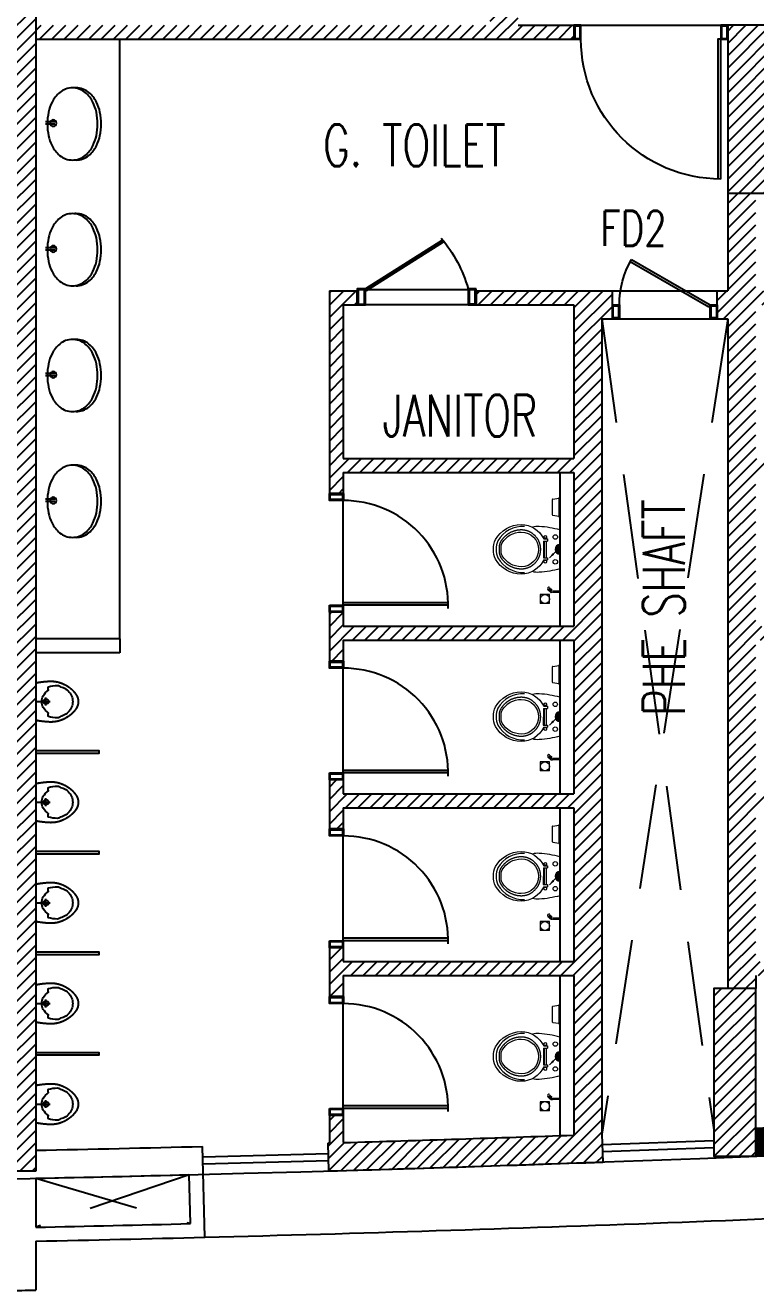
# Model space of a CAD drawing. Header units: millimetres. Extents: x -774950 to -670403, y -1165325 to -1109738.
# Drawn here: x -704879 to -699654, y -1163894 to -1154840 of the extents above; entities that cross this region are included whole.
import ezdxf
from ezdxf.enums import TextEntityAlignment as Align

# ---------------------------------------------------------------- set-up
doc = ezdxf.new("R2010")
doc.units = ezdxf.units.MM
doc.header["$LTSCALE"] = 3000
doc.header["$MEASUREMENT"] = 0
doc.linetypes.add('HIDDEN', pattern=[0.375, 0.25, -0.125])
doc.layers.get('0').update_dxf_attribs({"linetype": 'CONTINUOUS'})
doc.layers.add('A-WALL', color=26, linetype='CONTINUOUS', lineweight=25)
doc.layers.add('AI-FURN', color=7, linetype='CONTINUOUS', lineweight=20)
for name, color, linetype in [('CORE-COLUMN', 250, 'CONTINUOUS'), ('DOOR', 252, 'CONTINUOUS'), ('FD2', 4, 'CONTINUOUS'), ('hid', 251, 'HIDDEN'), ('PLUMB', 251, 'CONTINUOUS'), ('SLABLINE', 3, 'CONTINUOUS'), ('str_col_hatch', 8, 'CONTINUOUS'), ('TEXT', 7, 'CONTINUOUS'), ('TXT_DUCT', 4, 'CONTINUOUS'), ('WALL', 16, 'CONTINUOUS'), ('WIN', 5, 'CONTINUOUS')]:
    doc.layers.add(name, color=color, linetype=linetype)
doc.styles.add('DIMTEXT', font='SIMPLEX.shx', dxfattribs={"width": 0.6})
doc.styles.add('WIDTH65', font='simplex.shx', dxfattribs={"width": 0.65})
pattern_1 = [(44.999984, (-222171.614, -695318.36), (-44.1941616, 44.194186), [])]

# ---------------------------------------------------------------- blocks, each defined once
blk = doc.blocks.new('D-850')
at = {"layer": 'DOOR'}
blk.add_lwpolyline([(50, 850), (50, 100), (70, 100), (70, 849.7)], dxfattribs=at)
for points in [[(50, 0), (50, 100), (0, 100), (0, 0)], [(43.8, 6.2), (43.8, 93.8), (6.2, 93.8), (6.2, 6.2)], [(850, 100), (800, 100), (800, 0), (850, 0)], [(843.8, 6.2), (843.8, 93.8), (806.2, 93.8), (806.2, 6.2)]]:
    blk.add_lwpolyline(points, close=True, dxfattribs=at)
at = {"layer": 'DOOR', "extrusion": (0, 0, -1)}
blk.add_ellipse((50, 100), major_axis=(530.3, 530.3), ratio=1, start_param=5.467995, end_param=7.068583, dxfattribs=at)
blk = doc.blocks.new('A$C7FD82E3D')
at = {"layer": 'WALL', "xscale": -1, "rotation": 180}
blk.add_blockref('D-850', (0, 850), dxfattribs=at)
blk = doc.blocks.new('door-1100')
for points in [[(0, 0), (50, 0), (50, -100), (0, -100)], [(1050, 0), (1100, 0), (1100, -100), (1050, -100)], [(5, -5), (45, -5), (45, -95), (5, -95)], [(1055, -5), (1095, -5), (1095, -95), (1055, -95)]]:
    blk.add_lwpolyline(points, close=True)
blk.add_lwpolyline([(50.1, -1100), (50, -100), (70, -100), (70.1, -1099.8)])
blk.add_arc((50, -100), 1000, 270.0029, 0)
blk = doc.blocks.new('dr-shft-750')
for p, q in [((612.9, 425), (50, 100)), ((60, 82.7), (622.6, 407.5)), ((50, 100), (0, 100)), ((0, 100), (0, 0)), ((43.7, 93.8), (6.2, 93.8)), ((6.2, 93.8), (6.2, 6.2)), ((43.7, 6.2), (43.7, 93.8)), ((50, 0), (50, 100)), ((50, 100), (60, 82.7)), ((750, 100), (700, 100)), ((700, 100), (700, 0)), ((743.8, 93.8), (706.3, 93.8)), ((706.3, 93.8), (706.3, 6.2)), ((743.8, 6.2), (743.8, 93.8)), ((750, 0), (750, 100)), ((0, 0), (50, 0)), ((6.2, 6.2), (43.7, 6.2)), ((700, 0), (750, 0)), ((706.3, 6.2), (743.8, 6.2))]:
    blk.add_line(p, q)
blk.add_arc((50, 100), 650, 0, 30)
blk = doc.blocks.new('WBB')
for p, q in [((-19.08, 7.01), (-19.08, 4.41)), ((-18.43, 7.01), (-18.43, 4.41))]:
    blk.add_line(p, q)
blk.add_lwpolyline([(-29.16, 13.03, -0.175546), (-27.86, 16.63, -0.104048), (-25.13, 18.78, -0.064612), (-22.29, 19.76, -0.05077), (-18.99, 20.09, -0.05077), (-15.68, 19.76, -0.064612), (-12.84, 18.78, -0.104048), (-10.12, 16.63, -0.175546), (-8.81, 13.03, -0.022698), (-8.83, 12.52, -0.104048)], format="xyb")
blk.add_lwpolyline([(-29.16, 12.01, -0.175546), (-27.86, 15.61, -0.104048), (-25.13, 17.76, -0.064612), (-22.29, 18.74, -0.05077), (-18.99, 19.08, -0.05077), (-15.68, 18.74, -0.064612), (-12.84, 17.76, -0.104048), (-10.12, 15.61, -0.175546), (-8.81, 12.01, -0.175546), (-10.12, 8.41, -0.104048), (-12.84, 6.26, -0.064612), (-15.68, 5.28, -0.05077), (-18.99, 4.94, -0.05077), (-22.29, 5.28, -0.064612), (-25.13, 6.26, -0.104048), (-27.86, 8.41, -0.175546)], format="xyb", close=True)
blk.add_circle((-18.76, 6.61), 0.894)
blk = doc.blocks.new('UR1')
at = {"layer": 'PLUMB', "color": 251}
for p, q in [((0, 0.03), (4.05, 0.03)), ((2.83, -1.06), (2.83, 1.17))]:
    blk.add_line(p, q, dxfattribs=at)
blk.add_lwpolyline([(12.04, 0.03), (12.04, 0.03), (12.04, 0.07), (12.04, 0.1), (12.04, 0.13), (12.04, 0.16), (12.04, 0.19), (12.04, 0.23), (12.04, 0.26), (12.03, 0.29), (12.03, 0.32), (12.03, 0.35), (12.03, 0.39), (12.02, 0.42), (12.02, 0.45), (12.02, 0.48), (12.01, 0.51), (12.01, 0.55), (12, 0.58), (12, 0.61), (11.99, 0.64), (11.98, 0.67), (11.98, 0.71), (11.97, 0.74), (11.96, 0.77), (11.96, 0.8), (11.95, 0.83), (11.94, 0.87), (11.93, 0.9), (11.92, 0.93), (11.91, 0.96), (11.9, 1), (11.9, 1.03), (11.88, 1.06), (11.87, 1.09), (11.86, 1.12), (11.85, 1.16), (11.84, 1.19), (11.83, 1.22), (11.82, 1.25), (11.8, 1.28), (11.79, 1.32), (11.78, 1.35), (11.76, 1.38), (11.75, 1.41), (11.73, 1.44), (11.72, 1.48), (11.7, 1.51), (11.69, 1.54), (11.67, 1.57), (11.66, 1.61), (11.64, 1.64), (11.62, 1.67), (11.61, 1.7), (11.59, 1.73), (11.57, 1.77), (11.55, 1.8), (11.53, 1.83), (11.51, 1.86), (11.49, 1.89), (11.47, 1.93), (11.45, 1.96), (11.43, 1.99), (11.41, 2.02), (11.39, 2.06), (11.37, 2.09), (11.34, 2.12), (11.32, 2.15), (11.3, 2.18), (11.28, 2.22), (11.25, 2.25), (11.23, 2.28), (11.2, 2.31), (11.18, 2.35), (11.15, 2.38), (11.13, 2.41), (11.1, 2.44), (11.07, 2.47), (11.05, 2.51), (11.02, 2.54), (10.99, 2.57), (10.97, 2.6), (10.94, 2.63), (10.91, 2.67), (10.88, 2.7), (10.85, 2.73), (10.82, 2.76), (10.79, 2.79), (10.76, 2.82), (10.73, 2.86), (10.7, 2.89), (10.67, 2.92), (10.64, 2.95), (10.61, 2.98), (10.58, 3.01), (10.55, 3.04), (10.52, 3.08), (10.48, 3.11), (10.45, 3.14), (10.42, 3.17), (10.39, 3.2), (10.35, 3.23), (10.32, 3.26), (10.29, 3.29), (10.25, 3.32), (10.22, 3.35), (10.19, 3.38), (10.15, 3.41), (10.12, 3.44), (10.08, 3.47), (10.05, 3.5), (10.01, 3.53), (9.98, 3.56), (9.94, 3.58), (9.91, 3.61), (9.87, 3.64), (9.84, 3.67), (9.8, 3.7), (9.76, 3.73), (9.73, 3.75), (9.69, 3.78), (9.66, 3.81), (9.62, 3.84), (9.58, 3.87), (9.55, 3.89), (9.51, 3.92), (9.47, 3.95), (9.44, 3.97), (9.4, 4), (9.36, 4.02), (9.33, 4.05), (9.29, 4.08), (9.25, 4.1), (9.21, 4.13), (9.18, 4.15), (9.14, 4.18), (9.1, 4.2), (9.07, 4.23), (9.03, 4.25), (8.99, 4.28), (8.95, 4.3), (8.91, 4.32), (8.88, 4.35), (8.84, 4.37), (8.8, 4.39), (8.76, 4.42), (8.73, 4.44), (8.69, 4.46), (8.65, 4.48), (8.61, 4.51), (8.57, 4.53), (8.53, 4.55), (8.5, 4.57), (8.46, 4.59), (8.42, 4.61), (8.38, 4.63), (8.34, 4.65), (8.3, 4.67), (8.27, 4.69), (8.23, 4.71), (8.19, 4.73), (8.15, 4.75), (8.11, 4.77), (8.07, 4.79), (8.03, 4.81), (8, 4.83), (7.96, 4.85), (7.92, 4.87), (7.88, 4.89), (7.84, 4.9), (7.8, 4.92), (7.76, 4.94), (7.72, 4.96), (7.68, 4.97), (7.65, 4.99), (7.61, 5.01), (7.57, 5.02), (7.53, 5.04), (7.49, 5.06), (7.45, 5.07), (7.41, 5.09), (7.37, 5.1), (7.33, 5.12), (7.29, 5.13), (7.25, 5.15), (7.22, 5.16), (7.18, 5.18), (7.14, 5.19), (7.1, 5.21), (7.06, 5.22), (7.02, 5.23), (6.98, 5.25), (6.94, 5.26), (6.9, 5.27), (6.86, 5.29), (6.82, 5.3), (6.78, 5.31), (6.74, 5.33), (6.71, 5.34), (6.67, 5.35), (6.63, 5.36), (6.59, 5.37), (6.55, 5.38), (6.51, 5.4), (6.47, 5.41), (6.43, 5.42), (6.39, 5.43), (6.35, 5.44), (6.31, 5.45), (6.27, 5.46), (6.23, 5.47), (6.19, 5.48), (6.15, 5.49), (6.11, 5.5), (6.07, 5.51), (6.03, 5.51), (5.99, 5.52), (5.95, 5.53), (5.91, 5.54), (5.87, 5.55), (5.83, 5.55), (5.78, 5.56), (5.74, 5.57), (5.7, 5.58), (5.66, 5.58), (5.62, 5.59), (5.58, 5.6), (5.54, 5.6), (5.49, 5.61), (5.45, 5.61), (5.41, 5.62), (5.37, 5.63), (5.32, 5.63), (5.28, 5.64), (5.24, 5.64), (5.2, 5.64), (5.15, 5.65), (5.11, 5.65), (5.07, 5.66), (5.02, 5.66), (4.98, 5.66), (4.93, 5.67), (4.89, 5.67), (4.84, 5.67), (4.8, 5.68), (4.75, 5.68), (4.71, 5.68), (4.66, 5.68), (4.62, 5.69), (4.57, 5.69), (4.53, 5.69), (4.48, 5.69), (4.43, 5.69), (4.39, 5.69), (4.34, 5.69), (4.29, 5.69), (4.24, 5.69), (4.19, 5.69), (4.15, 5.69), (4.1, 5.69), (4.05, 5.69), (4, 5.69), (3.95, 5.69), (3.9, 5.69), (3.85, 5.69), (3.8, 5.68), (3.75, 5.68), (3.7, 5.68), (3.65, 5.68), (3.6, 5.68), (3.55, 5.67), (3.5, 5.67), (3.45, 5.67), (3.4, 5.66), (3.35, 5.66), (3.3, 5.66), (3.25, 5.65), (3.2, 5.65), (3.15, 5.65), (3.09, 5.64), (3.04, 5.64), (2.99, 5.63), (2.94, 5.63), (2.89, 5.63), (2.84, 5.62), (2.79, 5.62), (2.74, 5.61), (2.69, 5.61), (2.64, 5.6), (2.59, 5.6), (2.54, 5.59), (2.49, 5.59), (2.44, 5.58), (2.39, 5.58), (2.35, 5.57), (2.3, 5.57), (2.25, 5.56), (2.2, 5.56), (2.15, 5.55), (2.11, 5.55), (2.06, 5.54), (2.01, 5.54), (1.97, 5.53), (1.92, 5.53), (1.88, 5.52), (1.83, 5.52), (1.79, 5.51), (1.74, 5.5), (1.7, 5.5), (1.66, 5.49), (1.62, 5.49), (1.57, 5.48), (1.53, 5.48), (1.49, 5.47), (1.45, 5.47), (1.41, 5.46), (1.37, 5.46), (1.33, 5.45), (1.3, 5.45), (1.26, 5.44), (1.22, 5.44), (1.19, 5.43), (1.15, 5.43), (1.12, 5.42), (1.08, 5.42), (1.05, 5.42), (1.02, 5.41), (0.98, 5.41), (0.95, 5.4), (0.92, 5.4), (0.89, 5.39), (0.86, 5.39), (0.83, 5.39), (0.8, 5.38), (0.77, 5.38), (0.75, 5.37), (0.72, 5.37), (0.69, 5.36), (0.67, 5.36), (0.64, 5.36), (0.62, 5.35), (0.59, 5.35), (0.57, 5.34), (0.55, 5.34), (0.52, 5.33), (0.5, 5.33), (0.48, 5.33), (0.46, 5.32), (0.43, 5.32), (0.41, 5.31), (0.39, 5.31), (0.37, 5.3), (0.35, 5.3), (0.33, 5.29), (0.31, 5.29), (0.29, 5.28), (0.27, 5.27), (0.25, 5.27), (0.23, 5.26), (0.22, 5.26), (0.2, 5.25), (0.18, 5.24), (0.16, 5.24), (0.14, 5.23), (0.13, 5.22), (0.11, 5.22), (0.09, 5.21), (0.08, 5.2), (0.07, 5.2), (0.05, 5.19), (0.04, 5.19), (0.03, 5.18), (0.03, 5.15), (0.02, 5.08), (0.01, 4.96), (0.01, 4.75), (0.01, 4.45), (0, 4.03), (0, 3.47), (0, 2.76), (0, 1.93), (0, 1.02), (0, 0.07), (0, 0.03), (0, 0), (0, -0.95), (0, -1.86), (0, -2.69), (0, -3.4), (0, -3.96), (0.01, -4.39), (0.01, -4.69), (0.01, -4.89), (0.02, -5.02), (0.03, -5.08), (0.03, -5.11), (0.04, -5.12), (0.05, -5.12), (0.07, -5.13), (0.08, -5.14), (0.09, -5.14), (0.11, -5.15), (0.13, -5.16), (0.14, -5.16), (0.16, -5.17), (0.18, -5.18), (0.2, -5.18), (0.22, -5.19), (0.23, -5.2), (0.25, -5.2), (0.27, -5.21), (0.29, -5.21), (0.31, -5.22), (0.33, -5.23), (0.35, -5.23), (0.37, -5.24), (0.39, -5.24), (0.41, -5.25), (0.43, -5.25), (0.46, -5.26), (0.48, -5.26), (0.5, -5.26), (0.52, -5.27), (0.55, -5.27), (0.57, -5.28), (0.59, -5.28), (0.62, -5.29), (0.64, -5.29), (0.67, -5.29), (0.69, -5.3), (0.72, -5.3), (0.75, -5.31), (0.77, -5.31), (0.8, -5.32), (0.83, -5.32), (0.86, -5.32), (0.89, -5.33), (0.92, -5.33), (0.95, -5.34), (0.98, -5.34), (1.02, -5.34), (1.05, -5.35), (1.08, -5.35), (1.12, -5.36), (1.15, -5.36), (1.19, -5.37), (1.22, -5.37), (1.26, -5.38), (1.3, -5.38), (1.33, -5.39), (1.37, -5.39), (1.41, -5.4), (1.45, -5.4), (1.49, -5.41), (1.53, -5.41), (1.57, -5.42), (1.62, -5.42), (1.66, -5.43), (1.7, -5.43), (1.74, -5.44), (1.79, -5.44), (1.83, -5.45), (1.88, -5.45), (1.92, -5.46), (1.97, -5.47), (2.01, -5.47), (2.06, -5.48), (2.11, -5.48), (2.15, -5.49), (2.2, -5.49), (2.25, -5.5), (2.3, -5.5), (2.35, -5.51), (2.39, -5.51), (2.44, -5.52), (2.49, -5.52), (2.54, -5.53), (2.59, -5.53), (2.64, -5.54), (2.69, -5.54), (2.74, -5.55), (2.79, -5.55), (2.84, -5.56), (2.89, -5.56), (2.94, -5.56), (2.99, -5.57), (3.04, -5.57), (3.09, -5.58), (3.15, -5.58), (3.2, -5.58), (3.25, -5.59), (3.3, -5.59), (3.35, -5.59), (3.4, -5.6), (3.45, -5.6), (3.5, -5.6), (3.55, -5.61), (3.6, -5.61), (3.65, -5.61), (3.7, -5.61), (3.75, -5.62), (3.8, -5.62), (3.85, -5.62), (3.9, -5.62), (3.95, -5.62), (4, -5.62), (4.05, -5.62), (4.1, -5.62), (4.15, -5.63), (4.19, -5.63), (4.24, -5.63), (4.29, -5.63), (4.34, -5.63), (4.39, -5.62), (4.43, -5.62), (4.48, -5.62), (4.53, -5.62), (4.57, -5.62), (4.62, -5.62), (4.66, -5.62), (4.71, -5.62), (4.75, -5.61), (4.8, -5.61), (4.84, -5.61), (4.89, -5.6), (4.93, -5.6), (4.98, -5.6), (5.02, -5.6), (5.07, -5.59), (5.11, -5.59), (5.15, -5.58), (5.2, -5.58), (5.24, -5.57), (5.28, -5.57), (5.32, -5.56), (5.37, -5.56), (5.41, -5.55), (5.45, -5.55), (5.49, -5.54), (5.54, -5.54), (5.58, -5.53), (5.62, -5.52), (5.66, -5.52), (5.7, -5.51), (5.74, -5.5), (5.78, -5.5), (5.83, -5.49), (5.87, -5.48), (5.91, -5.47), (5.95, -5.46), (5.99, -5.46), (6.03, -5.45), (6.07, -5.44), (6.11, -5.43), (6.15, -5.42), (6.19, -5.41), (6.23, -5.4), (6.27, -5.39), (6.31, -5.38), (6.35, -5.37), (6.39, -5.36), (6.43, -5.35), (6.47, -5.34), (6.51, -5.33), (6.55, -5.32), (6.59, -5.31), (6.63, -5.3), (6.67, -5.28), (6.71, -5.27), (6.74, -5.26), (6.78, -5.25), (6.82, -5.23), (6.86, -5.22), (6.9, -5.21), (6.94, -5.2), (6.98, -5.18), (7.02, -5.17), (7.06, -5.15), (7.1, -5.14), (7.14, -5.13), (7.18, -5.11), (7.22, -5.1), (7.25, -5.08), (7.29, -5.07), (7.33, -5.05), (7.37, -5.04), (7.41, -5.02), (7.45, -5.01), (7.49, -4.99), (7.53, -4.97), (7.57, -4.96), (7.61, -4.94), (7.65, -4.92), (7.68, -4.91), (7.72, -4.89), (7.76, -4.87), (7.8, -4.86), (7.84, -4.84), (7.88, -4.82), (7.92, -4.8), (7.96, -4.78), (8, -4.76), (8.03, -4.75), (8.07, -4.73), (8.11, -4.71), (8.15, -4.69), (8.19, -4.67), (8.23, -4.65), (8.27, -4.63), (8.3, -4.61), (8.34, -4.59), (8.38, -4.57), (8.42, -4.55), (8.46, -4.53), (8.5, -4.5), (8.53, -4.48), (8.57, -4.46), (8.61, -4.44), (8.65, -4.42), (8.69, -4.39), (8.73, -4.37), (8.76, -4.35), (8.8, -4.33), (8.84, -4.3), (8.88, -4.28), (8.91, -4.26), (8.95, -4.23), (8.99, -4.21), (9.03, -4.18), (9.07, -4.16), (9.1, -4.14), (9.14, -4.11), (9.18, -4.09), (9.21, -4.06), (9.25, -4.04), (9.29, -4.01), (9.33, -3.98), (9.36, -3.96), (9.4, -3.93), (9.44, -3.91), (9.47, -3.88), (9.51, -3.85), (9.55, -3.83), (9.58, -3.8), (9.62, -3.77), (9.66, -3.74), (9.69, -3.72), (9.73, -3.69), (9.76, -3.66), (9.8, -3.63), (9.84, -3.6), (9.87, -3.58), (9.91, -3.55), (9.94, -3.52), (9.98, -3.49), (10.01, -3.46), (10.05, -3.43), (10.08, -3.4), (10.12, -3.37), (10.15, -3.34), (10.19, -3.31), (10.22, -3.28), (10.25, -3.25), (10.29, -3.22), (10.32, -3.19), (10.35, -3.16), (10.39, -3.13), (10.42, -3.1), (10.45, -3.07), (10.48, -3.04), (10.52, -3.01), (10.55, -2.98), (10.58, -2.95), (10.61, -2.92), (10.64, -2.88), (10.67, -2.85), (10.7, -2.82), (10.73, -2.79), (10.76, -2.76), (10.79, -2.73), (10.82, -2.7), (10.85, -2.66), (10.88, -2.63), (10.91, -2.6), (10.94, -2.57), (10.97, -2.54), (10.99, -2.5), (11.02, -2.47), (11.05, -2.44), (11.07, -2.41), (11.1, -2.38), (11.13, -2.34), (11.15, -2.31), (11.18, -2.28), (11.2, -2.25), (11.23, -2.22), (11.25, -2.18), (11.28, -2.15), (11.3, -2.12), (11.32, -2.09), (11.34, -2.05), (11.37, -2.02), (11.39, -1.99), (11.41, -1.96), (11.43, -1.93), (11.45, -1.89), (11.47, -1.86), (11.49, -1.83), (11.51, -1.8), (11.53, -1.76), (11.55, -1.73), (11.57, -1.7), (11.59, -1.67), (11.61, -1.64), (11.62, -1.6), (11.64, -1.57), (11.66, -1.54), (11.67, -1.51), (11.69, -1.47), (11.7, -1.44), (11.72, -1.41), (11.73, -1.38), (11.75, -1.35), (11.76, -1.31), (11.78, -1.28), (11.79, -1.25), (11.8, -1.22), (11.82, -1.19), (11.83, -1.15), (11.84, -1.12), (11.85, -1.09), (11.86, -1.06), (11.87, -1.03), (11.88, -0.99), (11.9, -0.96), (11.9, -0.93), (11.91, -0.9), (11.92, -0.86), (11.93, -0.83), (11.94, -0.8), (11.95, -0.77), (11.96, -0.74), (11.96, -0.7), (11.97, -0.67), (11.98, -0.64), (11.98, -0.61), (11.99, -0.58), (12, -0.54), (12, -0.51), (12.01, -0.48), (12.01, -0.45), (12.02, -0.42), (12.02, -0.38), (12.02, -0.35), (12.03, -0.32), (12.03, -0.29), (12.03, -0.26), (12.03, -0.22), (12.04, -0.19), (12.04, -0.16), (12.04, -0.13), (12.04, -0.1), (12.04, -0.06), (12.04, -0.03), (12.04, 0), (12.04, 0.03)], close=True, dxfattribs=at)
blk.add_lwpolyline([(1.67, 0.03, -0.002604), (1.67, 0.07, -0.135892), (2.12, 1.7, -0.106941), (3.58, 3.26, -0.190863), (3.54, 4.22, -0.069767), (6.14, 4.58, -0.208577), (6.94, 4.22, -0.045976), (7.71, 3.98, -0.098109), (9.12, 3.04, -0.098867), (10.07, 1.63, -0.095968), (10.39, 0.03, -0.095968), (10.07, -1.56, -0.098867), (9.12, -2.97, -0.098109), (7.71, -3.91, -0.045976), (6.94, -4.15, -0.208577), (6.14, -4.52, -0.069767), (3.54, -4.15, -0.190863), (3.58, -3.19, -0.106941), (2.12, -1.63, -0.135892), (1.67, 0, -0.002604)], format="xyb", close=True, dxfattribs=at)
blk.add_circle((2.83, 0.03), 0.727, dxfattribs=at)
blk = doc.blocks.new('A$C4BE84233')
at = {"layer": 'DOOR'}
for p, q in [((800, 449), (0, 449)), ((800, 349), (0, 349))]:
    blk.add_line(p, q, dxfattribs=at)
for points in [[(54.2, 449), (54.2, 340.7), (0, 340.7), (0, 449)], [(47.4, 443.8), (47.4, 349), (6.8, 349), (6.8, 443.8)], [(800, 340.7), (745.8, 340.7), (745.8, 449), (800, 449)], [(793.2, 442.2), (793.2, 347.5), (752.6, 347.5), (752.6, 442.2)]]:
    blk.add_lwpolyline(points, close=True, dxfattribs=at)
blk.add_lwpolyline([(573.3, 13.9), (54.2, 340.7), (60.9, 352.4), (579.9, 25.7)], dxfattribs=at)
blk.add_ellipse((195.2, 414.7), major_axis=(331, 623.6), ratio=0.767268, start_param=4.435693, end_param=4.989085, dxfattribs=at)
blk = doc.blocks.new('A$C5CE36B19')
at = {"layer": 'TXT_DUCT', "xscale": -1.06249893946035, "yscale": 1.06249893946035, "zscale": 1.06249893946035, "rotation": 159.585873446502}
blk.add_blockref('A$C4BE84233', (166.4, 743.6, 0), dxfattribs=at)
blk = doc.blocks.new('WC')
at = {"layer": 'AI-FURN'}
for p, q in [((-59, 416), (-10, 425)), ((-10, 425), (-10, 275)), ((0, 433), (0, 266)), ((-64, 411), (-64, 288)), ((-59, 283), (-10, 275)), ((0, 161), (0, -161)), ((-138, 69), (-103, 69)), ((-138, 69), (-138, -69)), ((-135, 87), (-103, 87)), ((-110, 92), (-134, 92)), ((-130, 69), (-130, -69)), ((-114, 69), (-114, -69)), ((-103, 87), (-103, 69)), ((-138, -69), (-103, -69)), ((-135, -87), (-103, -87)), ((-110, -92), (-134, -92)), ((-103, -69), (-103, -87)), ((-88, -70), (-20, -3)), ((-163, -375), (-163, -450)), ((-88, -375), (-163, -375)), ((-88, -450), (-88, -375)), ((-56, -345), (0, -345)), ((-56, -355), (-56, -345)), ((-56, -355), (0, -355)), ((-88, -450), (-163, -450))]:
    blk.add_line(p, q, dxfattribs=at)
for points in [[(-550, 0, -0.12736), (-534, 81, -0.267926), (-322, 206, -0.291082), (-135, 87, -0.267926)], [(-293, 190, 0.282395), (-514, 71, 0.128205), (-528, 0, 0.128205), (-514, -71, 0.282395), (-293, -192)], [(0, 161, 0.051675), (-172, 190, 0.105989), (-229, 184, 0.06337)], [(-135, -87, -0.291082), (-322, -206, -0.267926), (-534, -81, -0.12736), (-550, 0, -0.12736)], [(0, -161, -0.051675), (-172, -190, -0.105989), (-229, -184, -0.06337)]]:
    blk.add_lwpolyline(points, format="xyb", dxfattribs=at)
at = {"layer": 'AI-FURN', "linetype": 'HIDDEN', "ltscale": 100}
blk.add_lwpolyline([(-505, 0, -0.129476), (-494, 61, -0.265771), (-321, 161, -1), (-321, -161, -0.265771), (-494, -61, -0.129476)], format="xyb", close=True, dxfattribs=at)
at = {"layer": 'AI-FURN'}
blk.add_lwpolyline([(-488, 0, -0.130858), (-479, 53, -0.264614), (-321, 144, -0.999609), (-321, -144, -0.264614), (-479, -53, -0.130858)], format="xyb", close=True, dxfattribs=at)
at = {"layer": 'AI-FURN', "const_width": 40}
blk.add_lwpolyline([(0, 20, 1), (0, -20, 1)], format="xyb", dxfattribs=at)
at = {"layer": 'AI-FURN'}
for centre, radius in [((-39, 103), 18.4), ((-39, -103), 18.4), ((-125, -412), 37.5)]:
    blk.add_circle(centre, radius, dxfattribs=at)
for centre, radius, start, end in [((0, 423), 10, 90.012, 171.4692), ((-59, 411), 5, 90, 180), ((-59, 288), 5, 180, 270), ((0, 276), 10, 188.5308, 269.988), ((-122, 99), 13.8, 329.831, 210.169), ((0, 0), 40, 90.0358, 269.9642), ((-122, -99), 13.8, 149.831, 30.169), ((-91, -327), 13.4, 59.0385, 15.4968), ((-80, -337), 13.4, 80.6033, 25.7035), ((-69, -344), 13.4, 84.222, 337.4837)]:
    blk.add_arc(centre, radius, start, end, dxfattribs=at)
blk.add_solid([(-63, -31), (-48, -45), (-88, -70)], dxfattribs=at)
blk = doc.blocks.new('vw layout final block')
at = {"true_color": 0x636466}
h = blk.add_hatch(dxfattribs=at)
h.set_pattern_fill('ANSI31', color=251, scale=10)
h.set_pattern_definition([(45, (-573519.4169, -1070189.3454), (-0.8838835, 0.8838835), [])])
h.paths.add_polyline_path([(-570936.2, -1069990.1, -0.001009), (-572038.2, -1070047.2), (-572028.2, -1070247, 0.001182), (-570736.5, -1070179.6), (-570936.2, -1070179.6)])
h.paths.add_polyline_path([(-572936.2, -1070095.3), (-572936.2, -1070024), (-573036.2, -1070024), (-573036.2, -1070095.1, -0.00151), (-574686.2, -1070166.3), (-574686.2, -1070366.4, 0.001609), (-572927.2, -1070290.3)])
at = {"layer": 'str_col_hatch'}
h = blk.add_hatch(dxfattribs=at)
h.set_pattern_fill('ANSI31', color=256, scale=500, angle=-0.00002, style=0)
h.set_pattern_definition(pattern_1)
h.paths.add_polyline_path([(-579836.2, -1059474), (-582636.2, -1059474), (-582636.2, -1059674), (-580036.2, -1059674), (-580036.2, -1062174), (-582636.2, -1062174), (-582636.2, -1062374), (-580036.2, -1062374), (-580036.2, -1064874), (-582636.2, -1064874), (-582636.2, -1065074), (-580036.2, -1065074), (-580036.2, -1067574), (-582636.2, -1067574), (-582636.2, -1067774), (-580036.2, -1067774), (-580036.2, -1070274), (-582636.2, -1070274), (-582636.2, -1070474, -0.000018), (-579836.2, -1070474)])
h = blk.add_hatch(dxfattribs=at)
h.set_pattern_fill('ANSI31', color=256, scale=500, angle=-1.6e-05, style=0)
h.paths.add_polyline_path([(-569636.2, -1059474), (-573186.2, -1059474), (-573186.2, -1059774), (-573086.2, -1059774), (-573086.2, -1059674), (-570936.2, -1059674), (-570936.2, -1061599), (-570736.2, -1061599), (-570736.2, -1059674), (-569836.2, -1059674), (-569836.2, -1064174), (-570736.2, -1064174), (-570736.2, -1062799), (-570936.2, -1062799), (-570936.2, -1064174), (-571536.2, -1064174), (-571536.2, -1064274), (-570936.2, -1064274), (-570936.2, -1068979.6), (-570736.2, -1068979.6), (-570736.2, -1066174), (-569836.2, -1066174), (-569836.2, -1069928.7, -0.000733), (-570636.2, -1069973.8), (-570636.2, -1070174.1, 0.001932), (-568525.7, -1070050), (-568538.2, -1069850.5, -0.001006), (-569636.2, -1069917)])
h.paths.add_polyline_path([(-569836.2, -1064274), (-569836.2, -1066074), (-570736.2, -1066074), (-570736.2, -1064274)], flags=16)
h.paths.add_polyline_path([(-576386.2, -1060874), (-576486.2, -1060874), (-576586.2, -1060874), (-576586.2, -1062274), (-579836.2, -1062274), (-579836.2, -1062374), (-575986.2, -1062374), (-575986.2, -1062274), (-576386.2, -1062274)])
h.paths.add_polyline_path([(-576386.2, -1059474), (-579836.2, -1059474), (-579836.2, -1059674), (-576586.2, -1059674), (-576586.2, -1059774), (-576386.2, -1059774)])
h.paths.add_polyline_path([(-564936.2, -1059474), (-567836.2, -1059474), (-567836.2, -1060374), (-567636.2, -1060374), (-567636.2, -1059665.7), (-565136.2, -1059665.7), (-565136.2, -1061599), (-564936.2, -1061599)])
h.paths.add_polyline_path([(-564936.2, -1062799), (-565136.2, -1062799), (-565136.2, -1068601.4), (-564936.2, -1068601.4)])
h.paths.add_polyline_path([(-570098.9, -1065889.6), (-570098.8, -1064439.6), (-570548.8, -1064439.6), (-570548.9, -1065889.6)], flags=8)
h = blk.add_hatch(dxfattribs=at)
h.set_pattern_fill('ANSI31', color=256, scale=500, angle=-0.00002, style=0)
h.set_pattern_definition(pattern_1)
h.paths.add_polyline_path([(-574486.2, -1062274), (-574886.2, -1062274), (-574886.2, -1063474), (-574486.2, -1063474)])
h = blk.add_hatch(dxfattribs=at)
h.set_pattern_fill('ANSI31', color=256, scale=500, angle=-1.6e-05, style=0)
h.paths.add_polyline_path([(-575786.2, -1064374), (-575711.2, -1064374), (-575711.2, -1064174), (-576686.2, -1064174), (-576686.2, -1064274), (-575986.2, -1064274), (-575986.2, -1065374), (-577636.2, -1065374), (-577636.2, -1064274), (-577536.2, -1064274), (-577536.2, -1064174), (-577736.2, -1064174), (-577736.2, -1065624), (-577636.2, -1065624), (-577636.2, -1065474), (-575986.2, -1065474), (-575986.2, -1066574), (-577636.2, -1066574), (-577636.2, -1066474), (-577736.2, -1066474), (-577736.2, -1066824), (-577636.2, -1066824), (-577636.2, -1066674), (-575986.2, -1066674), (-575986.2, -1067774), (-577636.2, -1067774), (-577636.2, -1067674), (-577736.2, -1067674), (-577736.2, -1068024), (-577636.2, -1068024), (-577636.2, -1067874), (-575986.2, -1067874), (-575986.2, -1068974), (-577636.2, -1068974), (-577636.2, -1068874), (-577736.2, -1068874), (-577736.2, -1069224), (-577636.2, -1069224), (-577636.2, -1069074), (-575986.2, -1069074), (-575986.2, -1070215.3, -0.00151), (-577636.2, -1070268.5), (-577636.2, -1070074), (-577736.2, -1070074), (-577736.2, -1070271.5, -0.000008), (-577744.6, -1070271.7), (-577738.9, -1070471.6, 0.001792), (-575779, -1070408), (-575786.2, -1070208.1)])
h.paths.add_polyline_path([(-574686.2, -1067874), (-573036.2, -1067874), (-573036.2, -1067974), (-572936.2, -1067974), (-572936.2, -1067624), (-573036.2, -1067624), (-573036.2, -1067774), (-574686.2, -1067774), (-574686.2, -1066674), (-573036.2, -1066674), (-573036.2, -1066774), (-572936.2, -1066774), (-572936.2, -1066424), (-573036.2, -1066424), (-573036.2, -1066574), (-574686.2, -1066574), (-574686.2, -1065474), (-573036.2, -1065474), (-573036.2, -1065574), (-572936.2, -1065574), (-572936.2, -1065224), (-573036.2, -1065224), (-573036.2, -1065374), (-574686.2, -1065374), (-574686.2, -1064274), (-573036.2, -1064274), (-573036.2, -1064374), (-572936.2, -1064374), (-572936.2, -1064174), (-574686.2, -1064174), (-574686.2, -1063474), (-574886.2, -1063474), (-574886.2, -1064174), (-574961.2, -1064174), (-574961.2, -1064374), (-574886.2, -1064374), (-574886.2, -1069166.4), (-574686.2, -1069166.4), (-574686.2, -1069074), (-573036.2, -1069074), (-573036.2, -1069174), (-572936.2, -1069174), (-572936.2, -1068824), (-573036.2, -1068824), (-573036.2, -1068974), (-574686.2, -1068974)])
h = blk.add_hatch(dxfattribs=at)
h.set_pattern_fill('ANSI31', color=256, scale=500, angle=-0.00002, style=0)
h.set_pattern_definition(pattern_1)
h.paths.add_polyline_path([(-574686.2, -1069166.4), (-574986.2, -1069166.4), (-574986.2, -1070366.4), (-574686.2, -1070366.4)])
at = {"layer": 'A-WALL'}
for p, q in [((-576386.2, -1062274), (-575986.2, -1062274)), ((-576386.2, -1062274), (-575986.2, -1062274)), ((-576386.2, -1062274), (-575986.2, -1062274)), ((-579836.2, -1062374), (-575986.2, -1062374)), ((-579836.2, -1062374), (-575986.2, -1062374)), ((-579836.2, -1062374), (-575986.2, -1062374)), ((-574886.2, -1063474), (-574886.2, -1064174)), ((-577736.2, -1064174), (-577536.2, -1064174)), ((-577736.2, -1064174), (-577736.2, -1065624)), ((-577736.2, -1064174), (-577536.2, -1064174)), ((-577736.2, -1064174), (-577736.2, -1065624)), ((-577736.2, -1064174), (-577536.2, -1064174)), ((-577736.2, -1064174), (-577736.2, -1065624)), ((-577536.2, -1064174), (-577536.2, -1064274)), ((-577536.2, -1064274), (-577536.2, -1064174)), ((-577536.2, -1064174), (-577536.2, -1064274)), ((-577536.2, -1064274), (-577536.2, -1064174)), ((-577536.2, -1064174), (-577536.2, -1064274)), ((-577536.2, -1064274), (-577536.2, -1064174)), ((-576686.2, -1064174), (-575711.2, -1064174)), ((-576686.2, -1064174), (-575711.2, -1064174)), ((-576686.2, -1064174), (-575711.2, -1064174)), ((-577636.2, -1064274), (-577536.2, -1064274)), ((-577636.2, -1064274), (-577636.2, -1065374)), ((-577636.2, -1064274), (-577536.2, -1064274)), ((-577636.2, -1064274), (-577636.2, -1065374)), ((-577636.2, -1064274), (-577536.2, -1064274)), ((-577636.2, -1064274), (-577636.2, -1065374)), ((-576686.2, -1064274), (-575986.2, -1064274)), ((-576686.2, -1064274), (-575986.2, -1064274)), ((-576686.2, -1064274), (-575986.2, -1064274)), ((-575986.2, -1064274), (-575986.2, -1065374)), ((-575986.2, -1064274), (-575986.2, -1065374)), ((-575986.2, -1064274), (-575986.2, -1065374)), ((-575786.2, -1064374), (-575786.2, -1070208.1)), ((-574886.2, -1064374), (-574886.2, -1069166.4)), ((-574886.2, -1064374), (-574886.2, -1069166.4)), ((-574886.2, -1064374), (-574886.2, -1069166.4)), ((-577636.2, -1065374), (-575986.2, -1065374)), ((-577636.2, -1065374), (-575986.2, -1065374)), ((-577636.2, -1065374), (-575986.2, -1065374)), ((-577636.2, -1065474), (-575986.2, -1065474)), ((-577636.2, -1065474), (-577636.2, -1065624)), ((-577636.2, -1065474), (-575986.2, -1065474)), ((-577636.2, -1065474), (-577636.2, -1065624)), ((-577636.2, -1065474), (-575986.2, -1065474)), ((-577636.2, -1065474), (-577636.2, -1065624)), ((-576086.2, -1065474), (-576086.2, -1066574)), ((-576086.2, -1065474), (-576086.2, -1066574)), ((-576086.2, -1065474), (-576086.2, -1066574)), ((-575986.2, -1065474), (-575986.2, -1066574)), ((-575986.2, -1065474), (-575986.2, -1066574)), ((-575986.2, -1065474), (-575986.2, -1066574)), ((-577636.2, -1065624), (-577736.2, -1065624)), ((-577636.2, -1065624), (-577736.2, -1065624)), ((-577636.2, -1065624), (-577736.2, -1065624)), ((-577636.2, -1066474), (-577636.2, -1065624)), ((-577636.2, -1066474), (-577636.2, -1065624)), ((-577636.2, -1066474), (-577636.2, -1065624)), ((-577636.2, -1066474), (-577736.2, -1066474)), ((-577736.2, -1066474), (-577736.2, -1066824)), ((-577636.2, -1066474), (-577736.2, -1066474)), ((-577736.2, -1066474), (-577736.2, -1066824)), ((-577636.2, -1066474), (-577736.2, -1066474)), ((-577736.2, -1066474), (-577736.2, -1066824)), ((-577636.2, -1066474), (-577636.2, -1066574)), ((-577636.2, -1066474), (-577636.2, -1066574)), ((-577636.2, -1066474), (-577636.2, -1066574)), ((-577636.2, -1066574), (-575986.2, -1066574)), ((-577636.2, -1066574), (-575986.2, -1066574)), ((-577636.2, -1066574), (-575986.2, -1066574)), ((-577636.2, -1066674), (-575986.2, -1066674)), ((-577636.2, -1066674), (-577636.2, -1066824)), ((-577636.2, -1066674), (-575986.2, -1066674)), ((-577636.2, -1066674), (-577636.2, -1066824)), ((-577636.2, -1066674), (-575986.2, -1066674)), ((-577636.2, -1066674), (-577636.2, -1066824)), ((-576086.2, -1066674), (-576086.2, -1067774)), ((-576086.2, -1066674), (-576086.2, -1067774)), ((-576086.2, -1066674), (-576086.2, -1067774)), ((-575986.2, -1066674), (-575986.2, -1067774)), ((-575986.2, -1066674), (-575986.2, -1067774)), ((-575986.2, -1066674), (-575986.2, -1067774)), ((-577636.2, -1066824), (-577736.2, -1066824)), ((-577636.2, -1066824), (-577736.2, -1066824)), ((-577636.2, -1066824), (-577736.2, -1066824)), ((-577636.2, -1067674), (-577636.2, -1066824)), ((-577636.2, -1067674), (-577636.2, -1066824)), ((-577636.2, -1067674), (-577636.2, -1066824)), ((-577636.2, -1067674), (-577736.2, -1067674)), ((-577736.2, -1067674), (-577736.2, -1068024)), ((-577636.2, -1067674), (-577736.2, -1067674)), ((-577736.2, -1067674), (-577736.2, -1068024)), ((-577636.2, -1067674), (-577736.2, -1067674)), ((-577736.2, -1067674), (-577736.2, -1068024)), ((-577636.2, -1067674), (-577636.2, -1067774)), ((-577636.2, -1067674), (-577636.2, -1067774)), ((-577636.2, -1067674), (-577636.2, -1067774)), ((-577636.2, -1067774), (-575986.2, -1067774)), ((-577636.2, -1067774), (-575986.2, -1067774)), ((-577636.2, -1067774), (-575986.2, -1067774)), ((-577636.2, -1067874), (-575986.2, -1067874)), ((-577636.2, -1067874), (-577636.2, -1068024)), ((-577636.2, -1067874), (-575986.2, -1067874)), ((-577636.2, -1067874), (-577636.2, -1068024)), ((-577636.2, -1067874), (-575986.2, -1067874)), ((-577636.2, -1067874), (-577636.2, -1068024)), ((-576086.2, -1067874), (-576086.2, -1068974)), ((-576086.2, -1067874), (-576086.2, -1068974)), ((-576086.2, -1067874), (-576086.2, -1068974)), ((-575986.2, -1067874), (-575986.2, -1068974)), ((-575986.2, -1067874), (-575986.2, -1068974)), ((-575986.2, -1067874), (-575986.2, -1068974)), ((-577636.2, -1068024), (-577736.2, -1068024)), ((-577636.2, -1068024), (-577736.2, -1068024)), ((-577636.2, -1068024), (-577736.2, -1068024)), ((-577636.2, -1068874), (-577636.2, -1068024)), ((-577636.2, -1068874), (-577636.2, -1068024)), ((-577636.2, -1068874), (-577636.2, -1068024)), ((-577636.2, -1068874), (-577736.2, -1068874)), ((-577736.2, -1068874), (-577736.2, -1069224)), ((-577636.2, -1068874), (-577736.2, -1068874)), ((-577736.2, -1068874), (-577736.2, -1069224)), ((-577636.2, -1068874), (-577736.2, -1068874)), ((-577736.2, -1068874), (-577736.2, -1069224)), ((-577636.2, -1068874), (-577636.2, -1068974)), ((-577636.2, -1068874), (-577636.2, -1068974)), ((-577636.2, -1068874), (-577636.2, -1068974)), ((-577636.2, -1068974), (-575986.2, -1068974)), ((-577636.2, -1068974), (-575986.2, -1068974)), ((-577636.2, -1068974), (-575986.2, -1068974)), ((-577636.2, -1069074), (-575986.2, -1069074)), ((-577636.2, -1069074), (-577636.2, -1069224)), ((-577636.2, -1069074), (-575986.2, -1069074)), ((-577636.2, -1069074), (-577636.2, -1069224)), ((-577636.2, -1069074), (-575986.2, -1069074)), ((-577636.2, -1069074), (-577636.2, -1069224)), ((-576086.2, -1069074), (-576086.2, -1070218.8)), ((-576086.2, -1069074), (-576086.2, -1070218.8)), ((-576086.2, -1069074), (-576086.2, -1070218.8)), ((-575986.2, -1069074), (-575986.2, -1070215.3)), ((-575986.2, -1069074), (-575986.2, -1070215.3)), ((-575986.2, -1069074), (-575986.2, -1070215.3)), ((-577636.2, -1069224), (-577736.2, -1069224)), ((-577636.2, -1069224), (-577736.2, -1069224)), ((-577636.2, -1069224), (-577736.2, -1069224)), ((-577736.2, -1070074), (-577736.2, -1070271.5)), ((-577636.2, -1070074), (-577636.2, -1070268.5)), ((-577636.2, -1070074), (-577636.2, -1070268.5)), ((-577636.2, -1070074), (-577636.2, -1070268.5)), ((-579836.2, -1070524.1), (-579836.2, -1070874.2)), ((-579836.2, -1070974.2), (-579836.2, -1071324.3))]:
    blk.add_line(p, q, dxfattribs=at)
for radius, start, end in [(273600, 256.481418, 278.37288), (273400, 271.676764, 272.022732), (273950, 271.213126, 271.444649), (274400, 271.169367, 271.211137), (274400, 271.169367, 271.211137), (274400, 271.169367, 271.211137)]:
    blk.add_arc((-585636.2, -796985.6), radius, start, end, dxfattribs=at)
at = {"layer": 'CORE-COLUMN'}
blk.add_line((-579836.2, -1070474), (-582636.2, -1070474), dxfattribs=at)
blk.add_line((-579836.2, -1070474), (-582636.2, -1070474), dxfattribs=at)
blk.add_line((-579836.2, -1070474), (-582636.2, -1070474), dxfattribs=at)
blk.add_lwpolyline([(-579836.2, -1070474, 0.000018), (-582636.2, -1070474), (-582636.2, -1070474), (-582636.2, -1070274), (-580036.2, -1070274), (-580036.2, -1067774), (-582636.2, -1067774), (-582636.2, -1067574), (-580036.2, -1067574), (-580036.2, -1065074), (-582636.2, -1065074), (-582636.2, -1064874), (-580036.2, -1064874), (-580036.2, -1062374), (-582636.2, -1062374), (-582636.2, -1062174), (-580036.2, -1062174), (-580036.2, -1059674), (-582636.2, -1059674), (-582636.2, -1059474), (-579836.2, -1059474), (-579836.2, -1070474)], format="xyb", close=True, dxfattribs=at)
blk.add_lwpolyline([(-579836.2, -1070474, 0.000018), (-582636.2, -1070474), (-582636.2, -1070474), (-582636.2, -1070274), (-580036.2, -1070274), (-580036.2, -1067774), (-582636.2, -1067774), (-582636.2, -1067574), (-580036.2, -1067574), (-580036.2, -1065074), (-582636.2, -1065074), (-582636.2, -1064874), (-580036.2, -1064874), (-580036.2, -1062374), (-582636.2, -1062374), (-582636.2, -1062174), (-580036.2, -1062174), (-580036.2, -1059674), (-582636.2, -1059674), (-582636.2, -1059474), (-579836.2, -1059474), (-579836.2, -1070474)], format="xyb", close=True, dxfattribs=at)
blk.add_lwpolyline([(-579836.2, -1070474, 0.000018), (-582636.2, -1070474), (-582636.2, -1070474), (-582636.2, -1070274), (-580036.2, -1070274), (-580036.2, -1067774), (-582636.2, -1067774), (-582636.2, -1067574), (-580036.2, -1067574), (-580036.2, -1065074), (-582636.2, -1065074), (-582636.2, -1064874), (-580036.2, -1064874), (-580036.2, -1062374), (-582636.2, -1062374), (-582636.2, -1062174), (-580036.2, -1062174), (-580036.2, -1059674), (-582636.2, -1059674), (-582636.2, -1059474), (-579836.2, -1059474), (-579836.2, -1070474)], format="xyb", close=True, dxfattribs=at)
for points in [[(-574486.2, -1062274), (-574886.2, -1062274), (-574886.2, -1063474), (-574486.2, -1063474)], [(-574486.2, -1062274), (-574886.2, -1062274), (-574886.2, -1063474), (-574486.2, -1063474)], [(-574486.2, -1062274), (-574886.2, -1062274), (-574886.2, -1063474), (-574486.2, -1063474)], [(-574686.2, -1069166.4), (-574986.2, -1069166.4), (-574986.2, -1070366.4), (-574686.2, -1070366.4)], [(-574686.2, -1069166.4), (-574986.2, -1069166.4), (-574986.2, -1070366.4), (-574686.2, -1070366.4)], [(-574686.2, -1069166.4), (-574986.2, -1069166.4), (-574986.2, -1070366.4), (-574686.2, -1070366.4)]]:
    blk.add_lwpolyline(points, close=True, dxfattribs=at)
at = {"layer": 'DOOR'}
for p, q in [((-575986.2, -1062274), (-574886.2, -1062274)), ((-575986.2, -1062274), (-574886.2, -1062274)), ((-575986.2, -1062274), (-574886.2, -1062274)), ((-575711.2, -1064174), (-574961.2, -1064174)), ((-575711.2, -1064174), (-574961.2, -1064174)), ((-575711.2, -1064174), (-574961.2, -1064174)), ((-575711.2, -1064374), (-574961.2, -1064374)), ((-575711.2, -1064374), (-574961.2, -1064374)), ((-575711.2, -1064374), (-574961.2, -1064374)), ((-577636.2, -1070074), (-577636.2, -1069224)), ((-577636.2, -1070074), (-577636.2, -1069224)), ((-577636.2, -1070074), (-577636.2, -1069224))]:
    blk.add_line(p, q, dxfattribs=at)
at = {"layer": 'hid'}
for p, q in [((-574886.2, -1064374), (-575786.2, -1070208.1)), ((-575786.2, -1064374), (-574986.2, -1070178.1)), ((-574886.2, -1064374), (-575786.2, -1070208.1)), ((-575786.2, -1064374), (-574986.2, -1070178.1)), ((-574886.2, -1064374), (-575786.2, -1070208.1)), ((-575786.2, -1064374), (-574986.2, -1070178.1)), ((-578738.5, -1070498.7), (-579836.2, -1070874.2)), ((-578738.5, -1070498.7), (-579836.2, -1070874.2)), ((-578738.5, -1070498.7), (-579836.2, -1070874.2)), ((-579836.2, -1070524.1), (-578729.6, -1070848.5)), ((-579836.2, -1070524.1), (-578729.6, -1070848.5)), ((-579836.2, -1070524.1), (-578729.6, -1070848.5))]:
    blk.add_line(p, q, dxfattribs=at)
at = {"layer": 'PLUMB'}
blk.add_line((-579236.2, -1066664.1), (-579236.2, -1062374), dxfattribs=at)
blk.add_line((-579236.2, -1066664.1), (-579236.2, -1062374), dxfattribs=at)
blk.add_line((-579236.2, -1066664.1), (-579236.2, -1062374), dxfattribs=at)
for points in [[(-579836.2, -1067464.1), (-579386.2, -1067464.1), (-579386.2, -1067484.1), (-579386.2, -1067484.1), (-579836.2, -1067484.1)], [(-579836.2, -1067464.1), (-579386.2, -1067464.1), (-579386.2, -1067484.1), (-579386.2, -1067484.1), (-579836.2, -1067484.1)], [(-579836.2, -1067464.1), (-579386.2, -1067464.1), (-579386.2, -1067484.1), (-579386.2, -1067484.1), (-579836.2, -1067484.1)], [(-579836.2, -1068184.1), (-579386.2, -1068184.1), (-579386.2, -1068204.1), (-579386.2, -1068204.1), (-579836.2, -1068204.1)], [(-579836.2, -1068184.1), (-579386.2, -1068184.1), (-579386.2, -1068204.1), (-579386.2, -1068204.1), (-579836.2, -1068204.1)], [(-579836.2, -1068184.1), (-579386.2, -1068184.1), (-579386.2, -1068204.1), (-579386.2, -1068204.1), (-579836.2, -1068204.1)], [(-579836.2, -1068904.1), (-579386.2, -1068904.1), (-579386.2, -1068924.1), (-579386.2, -1068924.1), (-579836.2, -1068924.1)], [(-579836.2, -1068904.1), (-579386.2, -1068904.1), (-579386.2, -1068924.1), (-579386.2, -1068924.1), (-579836.2, -1068924.1)], [(-579836.2, -1068904.1), (-579386.2, -1068904.1), (-579386.2, -1068924.1), (-579386.2, -1068924.1), (-579836.2, -1068924.1)], [(-579836.2, -1069624.1), (-579386.2, -1069624.1), (-579386.2, -1069644.1), (-579386.2, -1069644.1), (-579836.2, -1069644.1)], [(-579836.2, -1069624.1), (-579386.2, -1069624.1), (-579386.2, -1069644.1), (-579386.2, -1069644.1), (-579836.2, -1069644.1)], [(-579836.2, -1069624.1), (-579386.2, -1069624.1), (-579386.2, -1069644.1), (-579386.2, -1069644.1), (-579836.2, -1069644.1)]]:
    blk.add_lwpolyline(points, dxfattribs=at)
at = {"layer": 'SLABLINE'}
for start, end in [(271.465579, 272.850893), (271.465563, 272.850877), (271.465563, 272.850877), (271.465563, 272.850877)]:
    blk.add_arc((-585636.2, -796985.6), 274050, start, end, dxfattribs=at)
at = {"layer": 'WALL'}
for p, q in [((-575986.2, -1062274), (-575986.2, -1062374)), ((-575986.2, -1062274), (-575986.2, -1062374)), ((-575986.2, -1062274), (-575986.2, -1062374)), ((-574886.2, -1063474), (-574886.2, -1064174)), ((-574886.2, -1063474), (-574886.2, -1064174)), ((-576686.2, -1064174), (-576686.2, -1064274)), ((-576686.2, -1064274), (-576686.2, -1064174)), ((-576686.2, -1064174), (-576686.2, -1064274)), ((-576686.2, -1064274), (-576686.2, -1064174)), ((-576686.2, -1064174), (-576686.2, -1064274)), ((-576686.2, -1064274), (-576686.2, -1064174)), ((-575711.2, -1064374), (-575711.2, -1064174)), ((-575711.2, -1064374), (-575711.2, -1064174)), ((-575711.2, -1064374), (-575711.2, -1064174)), ((-574961.2, -1064374), (-574961.2, -1064174)), ((-574961.2, -1064174), (-574886.2, -1064174)), ((-574961.2, -1064374), (-574961.2, -1064174)), ((-574961.2, -1064174), (-574886.2, -1064174)), ((-574961.2, -1064374), (-574961.2, -1064174)), ((-574961.2, -1064174), (-574886.2, -1064174)), ((-575786.2, -1064374), (-575786.2, -1070208.1)), ((-575786.2, -1064374), (-575711.2, -1064374)), ((-575786.2, -1064374), (-575786.2, -1070208.1)), ((-575786.2, -1064374), (-575711.2, -1064374)), ((-575786.2, -1064374), (-575711.2, -1064374)), ((-574961.2, -1064374), (-574886.2, -1064374)), ((-574961.2, -1064374), (-574886.2, -1064374)), ((-574961.2, -1064374), (-574886.2, -1064374)), ((-579236.2, -1066664.1), (-579836.2, -1066664.1)), ((-579236.2, -1066664.1), (-579836.2, -1066664.1)), ((-579236.2, -1066664.1), (-579836.2, -1066664.1)), ((-579236.2, -1066664.1), (-579236.2, -1066764.1)), ((-579236.2, -1066664.1), (-579236.2, -1066764.1)), ((-579236.2, -1066664.1), (-579236.2, -1066764.1)), ((-579236.2, -1066764.1), (-579836.2, -1066764.1)), ((-579236.2, -1066764.1), (-579836.2, -1066764.1)), ((-579236.2, -1066764.1), (-579836.2, -1066764.1)), ((-574686.2, -1069074), (-574686.2, -1069166.4)), ((-574686.2, -1069074), (-574686.2, -1069166.4)), ((-574686.2, -1069074), (-574686.2, -1069166.4)), ((-577636.2, -1070074), (-577736.2, -1070074)), ((-577736.2, -1070074), (-577736.2, -1070271.5)), ((-577636.2, -1070074), (-577736.2, -1070074)), ((-577736.2, -1070074), (-577736.2, -1070271.5)), ((-577636.2, -1070074), (-577736.2, -1070074)), ((-575786.2, -1070208.1), (-575779, -1070408)), ((-575786.2, -1070208.1), (-575779, -1070408)), ((-575786.2, -1070208.1), (-575779, -1070408)), ((-578627, -1070946), (-578643.7, -1070296.2)), ((-577738.9, -1070471.6), (-577744.6, -1070271.7)), ((-577738.9, -1070471.6), (-577744.6, -1070271.7)), ((-577738.9, -1070471.6), (-577744.6, -1070271.7)), ((-574886.2, -1070366.4), (-574886.2, -1070374.3)), ((-574886.2, -1070366.4), (-574886.2, -1070374.3)), ((-574886.2, -1070366.4), (-574886.2, -1070374.3)), ((-578729.6, -1070848.5), (-578738.5, -1070498.7)), ((-578729.6, -1070848.5), (-578738.5, -1070498.7)), ((-578729.6, -1070848.5), (-578738.5, -1070498.7)), ((-579836.2, -1070524.1), (-579836.2, -1070874.2)), ((-579836.2, -1070524.1), (-579836.2, -1070874.2)), ((-579836.2, -1070974.2), (-579836.2, -1071324.3)), ((-579836.2, -1070974.2), (-579836.2, -1071324.3))]:
    blk.add_line(p, q, dxfattribs=at)
for centre, radius, start, end in [((-585636.2, -796985.6), 273400, 272.295363, 272.641471), ((-585636.2, -796985.6), 273400, 271.215567, 271.465563), ((-585636.2, -796985.6), 273400, 271.654037, 271.655799), ((-585636.2, -796985.6), 273400, 271.654037, 271.655799), ((-585636.2, -796985.6), 273400, 271.654037, 271.655799), ((-585636.2, -796985.6), 273600, 271.654037, 272.064672), ((-585749.5, -791900.7), 278686.1, 271.215823, 271.44157), ((-585636.2, -796985.6), 274050, 271.212684, 271.465563)]:
    blk.add_arc(centre, radius, start, end, dxfattribs=at)
at = {"layer": 'WIN'}
for p, q in [((-575783.6, -1070283.1), (-574986.2, -1070253)), ((-575783.6, -1070283.1), (-574986.2, -1070253)), ((-575783.6, -1070283.1), (-574986.2, -1070253)), ((-575781.7, -1070333), (-574986.2, -1070303.1)), ((-575781.7, -1070333), (-574986.2, -1070303.1)), ((-575781.7, -1070333), (-574986.2, -1070303.1)), ((-578641.7, -1070371.2), (-577742.5, -1070346.7)), ((-578641.7, -1070371.2), (-577742.5, -1070346.7)), ((-578641.7, -1070371.2), (-577742.5, -1070346.7)), ((-578640.5, -1070421.1), (-577741, -1070396.6)), ((-578640.5, -1070421.1), (-577741, -1070396.6)), ((-578640.5, -1070421.1), (-577741, -1070396.6))]:
    blk.add_line(p, q, dxfattribs=at)
at = {"layer": 'AI-FURN', "color": 35, "xscale": 0.862950693542537, "yscale": 0.862950693542537, "zscale": 0.862950693542537, "rotation": 359.9942675661276}
for p in [(-576086.2, -1066024), (-576086.3, -1067221.4, 0), (-576086.3, -1068363.1, 0), (-576086.2, -1069652.6)]:
    blk.add_blockref('WC', p, dxfattribs=at)
at = {"layer": 'DOOR', "xscale": -1, "rotation": 359.9999841156753}
for name, p in [('door-1100', (-574886.2, -1062274)), ('door-1100', (-574886.2, -1062274)), ('door-1100', (-574886.2, -1062274)), ('dr-shft-750', (-574961.2, -1064374)), ('dr-shft-750', (-574961.2, -1064374)), ('dr-shft-750', (-574961.2, -1064374))]:
    blk.add_blockref(name, p, dxfattribs=at)
at = {"layer": 'DOOR', "rotation": 89.9970863945785}
for p in [(-576886.2, -1066474.1), (-576886.2, -1066474.1), (-576886.2, -1066474.1), (-576886.2, -1067674.1), (-576886.2, -1067674.1), (-576886.2, -1067674.1), (-576886.2, -1068874.1), (-576886.2, -1068874.1), (-576886.2, -1068874.1), (-576886.2, -1070074.1), (-576886.2, -1070074.1), (-576886.2, -1070074.1)]:
    blk.add_blockref('A$C7FD82E3D', p, dxfattribs=at)
at = {"layer": 'PLUMB'}
for name, p, xscale, yscale, zscale, rotation in [('WBB', (-579879, -1062497.5, 0), -25.40000000015516, 25.3999999997904, 25.4, 269.9915763680061), ('WBB', (-579879, -1062497.5, 0), -25.40000000015516, 25.3999999997904, 25.4, 269.9915763680061), ('WBB', (-579879, -1062497.5, 0), -25.40000000015516, 25.3999999997904, 25.4, 269.9915763680061), ('WBB', (-579879, -1063397.5, 0), -25.40000000015516, 25.3999999997904, 25.4, 269.9915763680061), ('WBB', (-579879, -1063397.5, 0), -25.40000000015516, 25.3999999997904, 25.4, 269.9915763680061), ('WBB', (-579879, -1063397.5, 0), -25.40000000015516, 25.3999999997904, 25.4, 269.9915763680061), ('WBB', (-579879, -1064297.5, 0), -25.40000000015516, 25.3999999997904, 25.4, 269.9915763680061), ('WBB', (-579879, -1064297.5, 0), -25.40000000015516, 25.3999999997904, 25.4, 269.9915763680061), ('WBB', (-579879, -1064297.5, 0), -25.40000000015516, 25.3999999997904, 25.4, 269.9915763680061), ('WBB', (-579879, -1065197.5, 0), -25.40000000015516, 25.3999999997904, 25.4, 269.9915763680061), ('WBB', (-579879, -1065197.5, 0), -25.40000000015516, 25.3999999997904, 25.4, 269.9915763680061), ('WBB', (-579879, -1065197.5, 0), -25.40000000015516, 25.3999999997904, 25.4, 269.9915763680061), ('UR1', (-579836.2, -1067114.1, 0), 25.40000000003882, 25.40000000003882, 25.40000000003882, 359.9915763676119), ('UR1', (-579836.2, -1067114.1, 0), 25.40000000003882, 25.40000000003882, 25.40000000003882, 359.9915763676119), ('UR1', (-579836.2, -1067114.1, 0), 25.40000000003882, 25.40000000003882, 25.40000000003882, 359.9915763676119), ('UR1', (-579836.2, -1067834.1, 0), 25.40000000003882, 25.40000000003882, 25.40000000003882, 359.9915763676119), ('UR1', (-579836.2, -1067834.1, 0), 25.40000000003882, 25.40000000003882, 25.40000000003882, 359.9915763676119), ('UR1', (-579836.2, -1067834.1, 0), 25.40000000003882, 25.40000000003882, 25.40000000003882, 359.9915763676119), ('UR1', (-579836.2, -1068554.1, 0), 25.40000000003882, 25.40000000003882, 25.40000000003882, 359.9915763676119), ('UR1', (-579836.2, -1068554.1, 0), 25.40000000003882, 25.40000000003882, 25.40000000003882, 359.9915763676119), ('UR1', (-579836.2, -1068554.1, 0), 25.40000000003882, 25.40000000003882, 25.40000000003882, 359.9915763676119), ('UR1', (-579836.2, -1069274.1, 0), 25.40000000003882, 25.40000000003882, 25.40000000003882, 359.9915763676119), ('UR1', (-579836.2, -1069274.1, 0), 25.40000000003882, 25.40000000003882, 25.40000000003882, 359.9915763676119), ('UR1', (-579836.2, -1069274.1, 0), 25.40000000003882, 25.40000000003882, 25.40000000003882, 359.9915763676119), ('UR1', (-579836.2, -1069994.1, 0), 25.40000000003882, 25.40000000003882, 25.40000000003882, 359.9915763676119), ('UR1', (-579836.2, -1069994.1, 0), 25.40000000003882, 25.40000000003882, 25.40000000003882, 359.9915763676119), ('UR1', (-579836.2, -1069994.1, 0), 25.40000000003882, 25.40000000003882, 25.40000000003882, 359.9915763676119)]:
    blk.add_blockref(name, p, dxfattribs=dict(at, xscale=xscale, yscale=yscale, zscale=zscale, rotation=rotation))
at = {"layer": 'TXT_DUCT', "rotation": 20.41368834202311}
blk.add_blockref('A$C5CE36B19', (-577432.8, -1064551.9, 0), dxfattribs=at)
at = {"layer": 'FD2', "style": 'WIDTH65', "width": 0.75}
blk.add_text('FD2', height=250, rotation=0, dxfattribs=at).set_placement((-575560.4, -1063727.3, 0), align=Align.MIDDLE)
at = {"layer": 'TEXT', "linetype": 'Continuous', "style": 'DIMTEXT', "width": 0.7}
for s, rotation, p in [('G. TOILET', 359.9971, (-577127.6, -1063132.8)), ('JANITOR', 359.9971, (-576801.5, -1065067)), ('PHE SHAFT', 89.9971, (-575342.5, -1066440.1, 0))]:
    blk.add_text(s, height=300, rotation=rotation, dxfattribs=at).set_placement(p, align=Align.MIDDLE)

msp = doc.modelspace()

# ---------------------------------------------------------------- block references
at = {"layer": 'A-WALL', "linetype": 'Continuous'}
msp.add_blockref('vw layout final block', (-124968, -92565.7, 0), dxfattribs=at)

doc.saveas('drawing.dxf')
